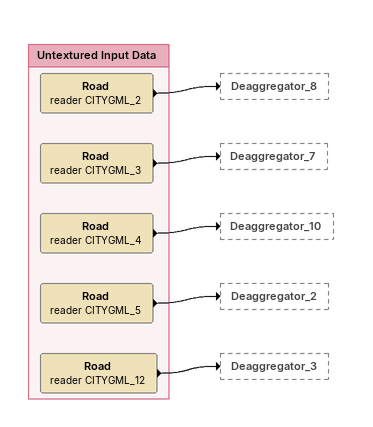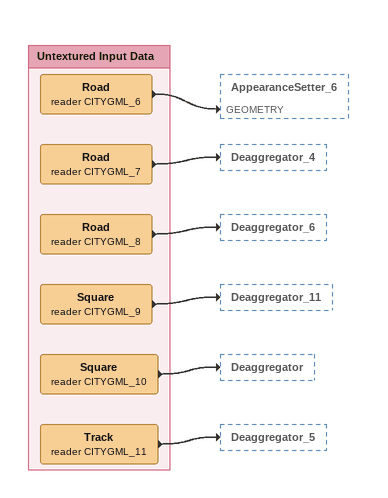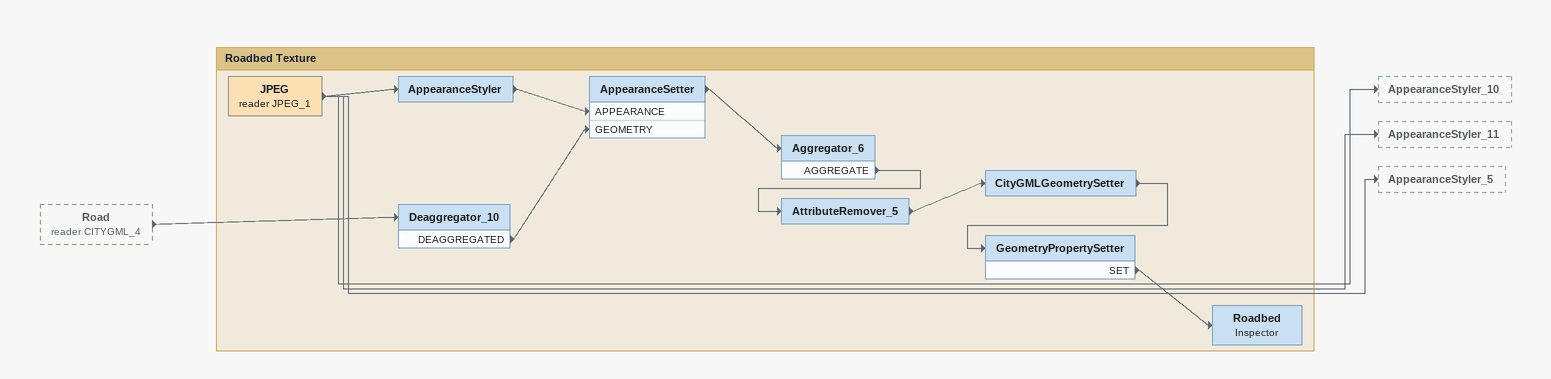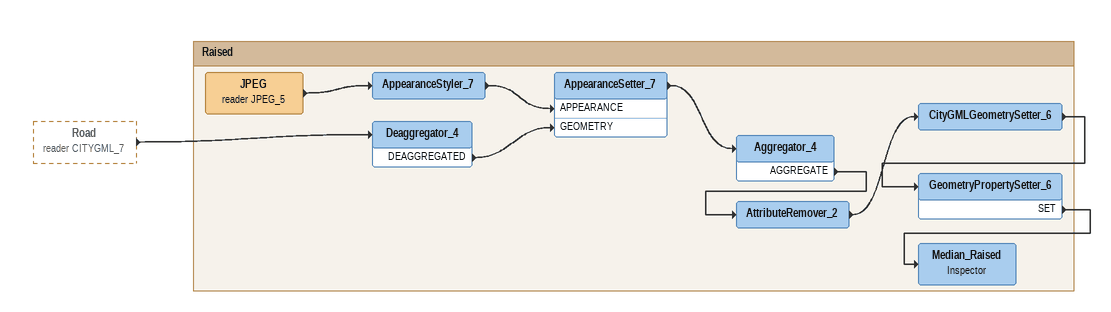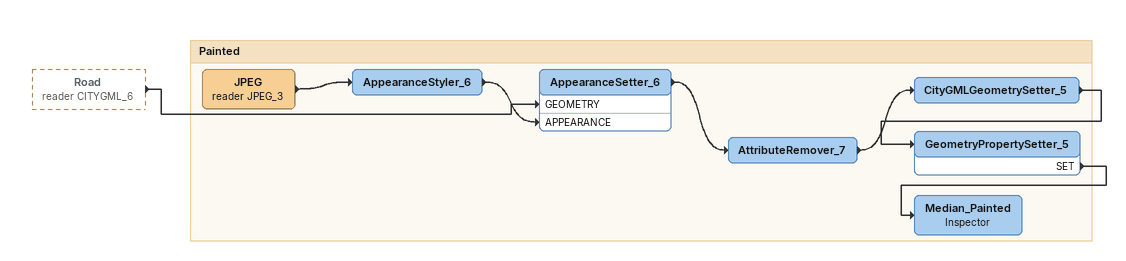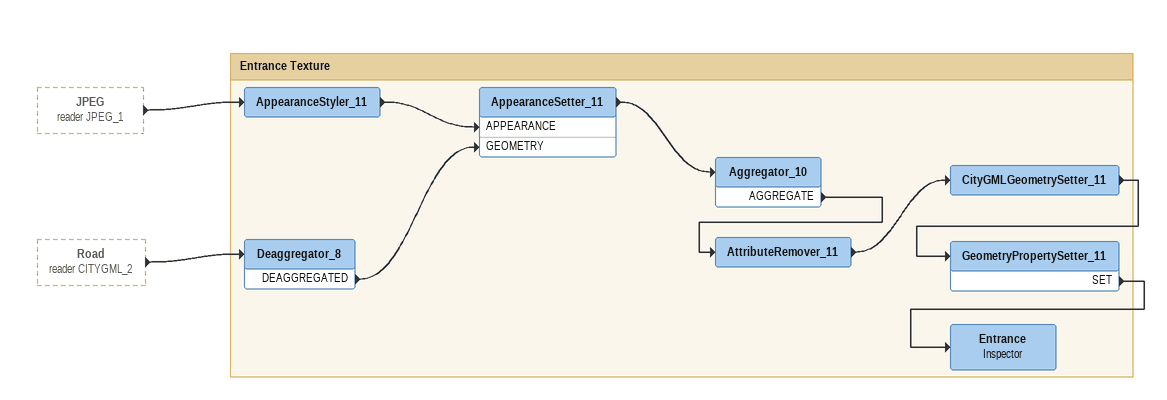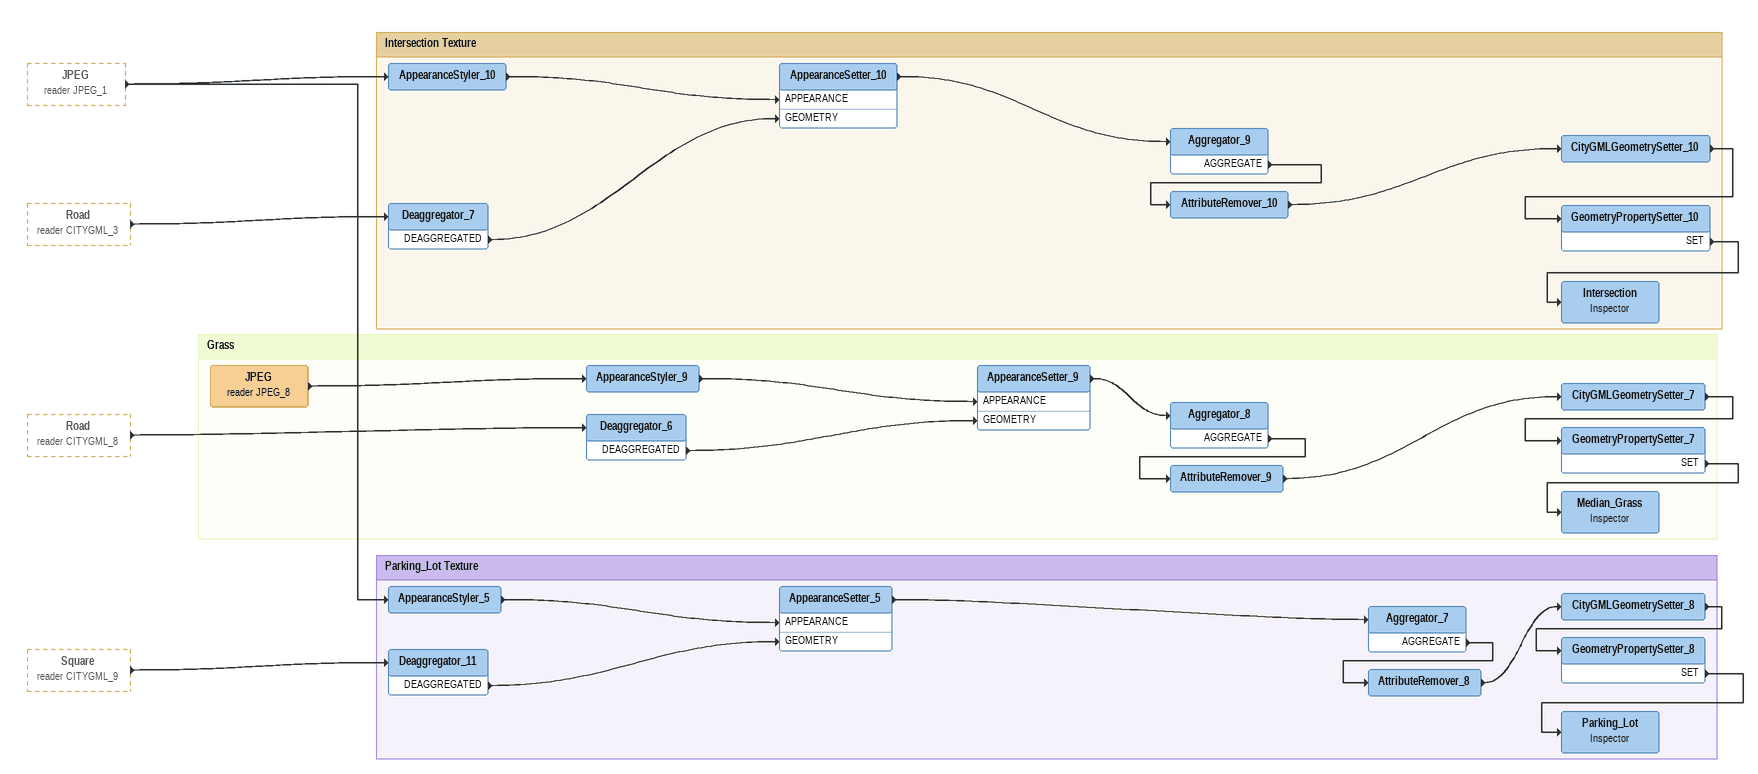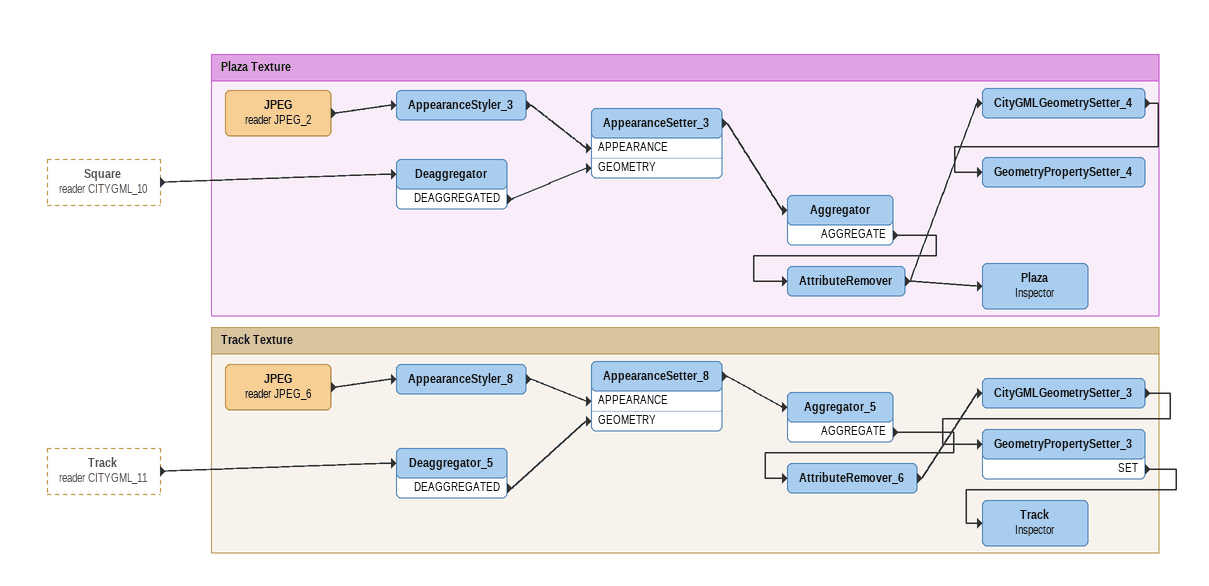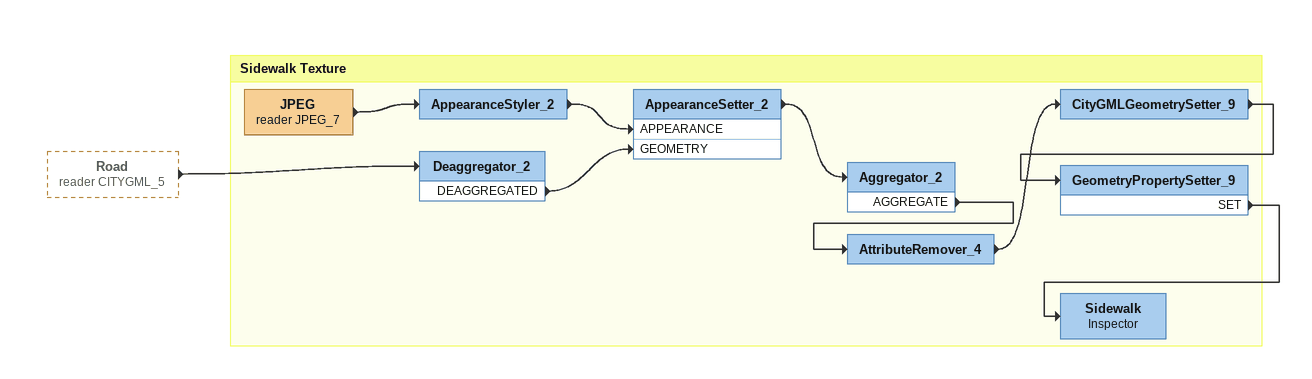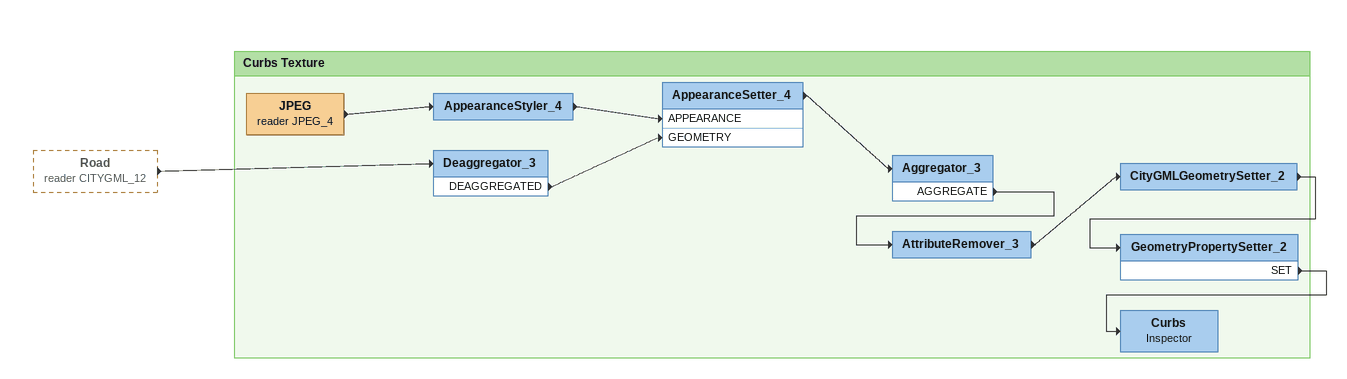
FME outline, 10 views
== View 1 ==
Bookmark: Untextured Input Data
Road (reader CITYGML_2)
    -> Deaggregator_8
Road (reader CITYGML_3)
    -> Deaggregator_7
Road (reader CITYGML_4)
    -> Deaggregator_10
Road (reader CITYGML_5)
    -> Deaggregator_2
Road (reader CITYGML_12)
    -> Deaggregator_3

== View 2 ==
Bookmark: Untextured Input Data
Road (reader CITYGML_6)
    -> AppearanceSetter_6 [GEOMETRY]
Road (reader CITYGML_7)
    -> Deaggregator_4
Road (reader CITYGML_8)
    -> Deaggregator_6
Square (reader CITYGML_9)
    -> Deaggregator_11
Square (reader CITYGML_10)
    -> Deaggregator
Track (reader CITYGML_11)
    -> Deaggregator_5

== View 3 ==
Road (reader CITYGML_4) [outside]
    -> Deaggregator_10

Bookmark: Roadbed Texture
Deaggregator_10
    DEAGGREGATED -> AppearanceSetter [GEOMETRY]
JPEG (reader JPEG_1)
    -> AppearanceStyler
    -> AppearanceStyler_10
    -> AppearanceStyler_11
    -> AppearanceStyler_5
AppearanceStyler
    -> AppearanceSetter [APPEARANCE]
AppearanceSetter
    -> Aggregator_6
Aggregator_6
    AGGREGATE -> AttributeRemover_5
AttributeRemover_5
    -> CityGMLGeometrySetter
CityGMLGeometrySetter
    -> GeometryPropertySetter
GeometryPropertySetter
    SET -> Roadbed
Roadbed: Inspector

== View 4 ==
Road (reader CITYGML_7) [outside]
    -> Deaggregator_4

Bookmark: Raised
Deaggregator_4
    DEAGGREGATED -> AppearanceSetter_7 [GEOMETRY]
JPEG (reader JPEG_5)
    -> AppearanceStyler_7
AppearanceStyler_7
    -> AppearanceSetter_7 [APPEARANCE]
AppearanceSetter_7
    -> Aggregator_4
Aggregator_4
    AGGREGATE -> AttributeRemover_2
AttributeRemover_2
    -> CityGMLGeometrySetter_6
CityGMLGeometrySetter_6
    -> GeometryPropertySetter_6
GeometryPropertySetter_6
    SET -> Median_Raised
Median_Raised: Inspector

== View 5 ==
Road (reader CITYGML_6) [outside]
    -> AppearanceSetter_6 [GEOMETRY]

Bookmark: Painted
JPEG (reader JPEG_3)
    -> AppearanceStyler_6
AppearanceStyler_6
    -> AppearanceSetter_6 [APPEARANCE]
AppearanceSetter_6
    -> AttributeRemover_7
AttributeRemover_7
    -> CityGMLGeometrySetter_5
CityGMLGeometrySetter_5
    -> GeometryPropertySetter_5
GeometryPropertySetter_5
    SET -> Median_Painted
Median_Painted: Inspector

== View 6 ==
JPEG (reader JPEG_1) [outside]
    -> AppearanceStyler_11
Road (reader CITYGML_2) [outside]
    -> Deaggregator_8

Bookmark: Entrance Texture
Deaggregator_8
    DEAGGREGATED -> AppearanceSetter_11 [GEOMETRY]
AppearanceStyler_11
    -> AppearanceSetter_11 [APPEARANCE]
AppearanceSetter_11
    -> Aggregator_10
Aggregator_10
    AGGREGATE -> AttributeRemover_11
AttributeRemover_11
    -> CityGMLGeometrySetter_11
CityGMLGeometrySetter_11
    -> GeometryPropertySetter_11
GeometryPropertySetter_11
    SET -> Entrance
Entrance: Inspector

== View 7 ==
JPEG (reader JPEG_1) [outside]
    -> AppearanceStyler_10
    -> AppearanceStyler_5
Road (reader CITYGML_3) [outside]
    -> Deaggregator_7
Road (reader CITYGML_8) [outside]
    -> Deaggregator_6
Square (reader CITYGML_9) [outside]
    -> Deaggregator_11

Bookmark: Intersection Texture
Deaggregator_7
    DEAGGREGATED -> AppearanceSetter_10 [GEOMETRY]
AppearanceStyler_10
    -> AppearanceSetter_10 [APPEARANCE]
AppearanceSetter_10
    -> Aggregator_9
Aggregator_9
    AGGREGATE -> AttributeRemover_10
AttributeRemover_10
    -> CityGMLGeometrySetter_10
CityGMLGeometrySetter_10
    -> GeometryPropertySetter_10
GeometryPropertySetter_10
    SET -> Intersection
Intersection: Inspector

Bookmark: Grass
Deaggregator_6
    DEAGGREGATED -> AppearanceSetter_9 [GEOMETRY]
JPEG (reader JPEG_8)
    -> AppearanceStyler_9
AppearanceStyler_9
    -> AppearanceSetter_9 [APPEARANCE]
AppearanceSetter_9
    -> Aggregator_8
Aggregator_8
    AGGREGATE -> AttributeRemover_9
AttributeRemover_9
    -> CityGMLGeometrySetter_7
CityGMLGeometrySetter_7
    -> GeometryPropertySetter_7
GeometryPropertySetter_7
    SET -> Median_Grass
Median_Grass: Inspector

Bookmark: Parking_Lot Texture
Deaggregator_11
    DEAGGREGATED -> AppearanceSetter_5 [GEOMETRY]
AppearanceStyler_5
    -> AppearanceSetter_5 [APPEARANCE]
AppearanceSetter_5
    -> Aggregator_7
Aggregator_7
    AGGREGATE -> AttributeRemover_8
AttributeRemover_8
    -> CityGMLGeometrySetter_8
CityGMLGeometrySetter_8
    -> GeometryPropertySetter_8
GeometryPropertySetter_8
    SET -> Parking_Lot
Parking_Lot: Inspector

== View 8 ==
Square (reader CITYGML_10) [outside]
    -> Deaggregator
Track (reader CITYGML_11) [outside]
    -> Deaggregator_5

Bookmark: Plaza Texture
Deaggregator
    DEAGGREGATED -> AppearanceSetter_3 [GEOMETRY]
JPEG (reader JPEG_2)
    -> AppearanceStyler_3
AppearanceStyler_3
    -> AppearanceSetter_3 [APPEARANCE]
AppearanceSetter_3
    -> Aggregator
Aggregator
    AGGREGATE -> AttributeRemover
AttributeRemover
    -> Plaza
    -> CityGMLGeometrySetter_4
CityGMLGeometrySetter_4
    -> GeometryPropertySetter_4
GeometryPropertySetter_4
Plaza: Inspector

Bookmark: Track Texture
Deaggregator_5
    DEAGGREGATED -> AppearanceSetter_8 [GEOMETRY]
JPEG (reader JPEG_6)
    -> AppearanceStyler_8
AppearanceStyler_8
    -> AppearanceSetter_8 [APPEARANCE]
AppearanceSetter_8
    -> Aggregator_5
Aggregator_5
    AGGREGATE -> AttributeRemover_6
AttributeRemover_6
    -> CityGMLGeometrySetter_3
CityGMLGeometrySetter_3
    -> GeometryPropertySetter_3
GeometryPropertySetter_3
    SET -> Track
Track: Inspector

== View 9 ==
Road (reader CITYGML_5) [outside]
    -> Deaggregator_2

Bookmark: Sidewalk Texture
Deaggregator_2
    DEAGGREGATED -> AppearanceSetter_2 [GEOMETRY]
JPEG (reader JPEG_7)
    -> AppearanceStyler_2
AppearanceStyler_2
    -> AppearanceSetter_2 [APPEARANCE]
AppearanceSetter_2
    -> Aggregator_2
Aggregator_2
    AGGREGATE -> AttributeRemover_4
AttributeRemover_4
    -> CityGMLGeometrySetter_9
CityGMLGeometrySetter_9
    -> GeometryPropertySetter_9
GeometryPropertySetter_9
    SET -> Sidewalk
Sidewalk: Inspector

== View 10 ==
Road (reader CITYGML_12) [outside]
    -> Deaggregator_3

Bookmark: Curbs Texture
Deaggregator_3
    DEAGGREGATED -> AppearanceSetter_4 [GEOMETRY]
JPEG (reader JPEG_4)
    -> AppearanceStyler_4
AppearanceStyler_4
    -> AppearanceSetter_4 [APPEARANCE]
AppearanceSetter_4
    -> Aggregator_3
Aggregator_3
    AGGREGATE -> AttributeRemover_3
AttributeRemover_3
    -> CityGMLGeometrySetter_2
CityGMLGeometrySetter_2
    -> GeometryPropertySetter_2
GeometryPropertySetter_2
    SET -> Curbs
Curbs: Inspector
